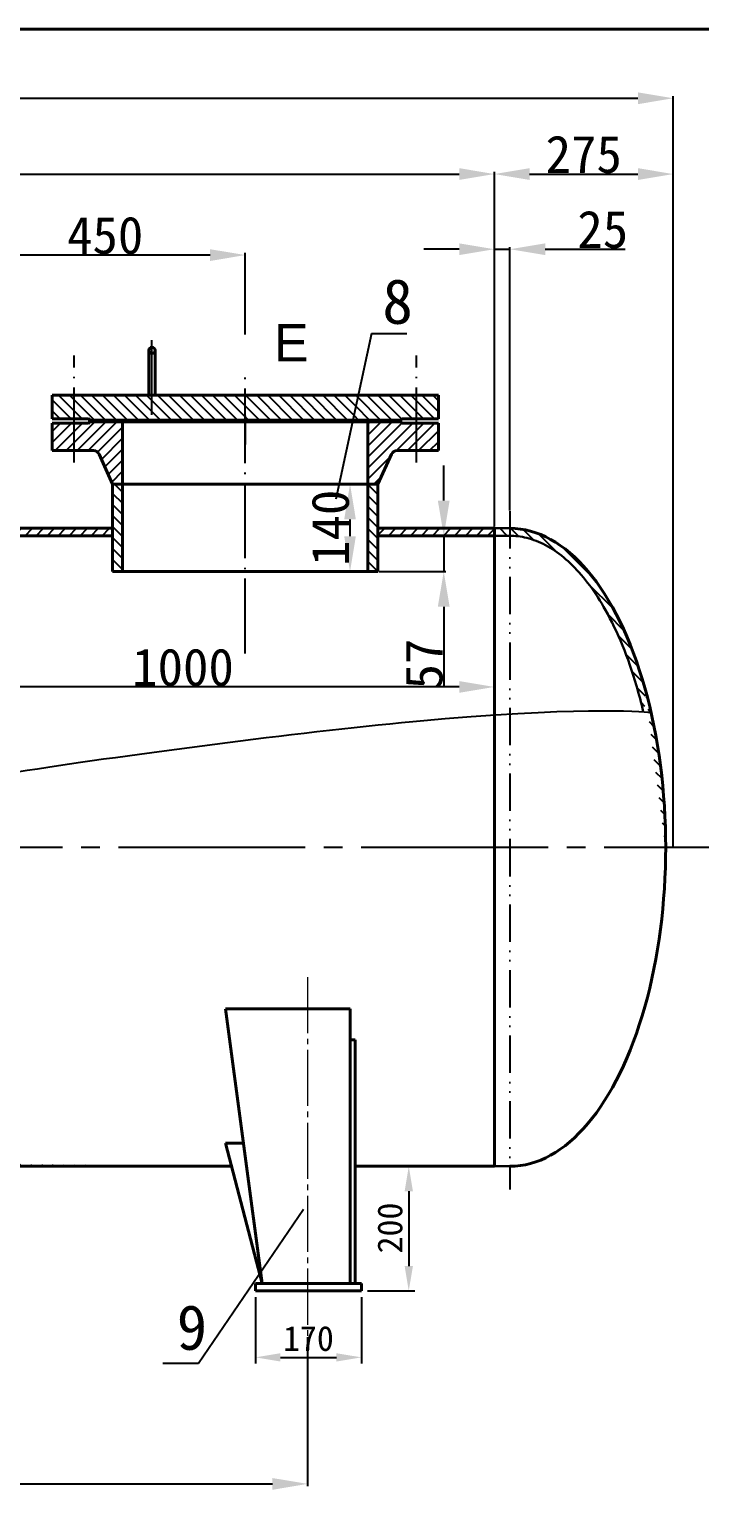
# Model space of a CAD drawing. Extents: x -5192 to 1516, y 3758 to 8558.
# Drawn here: x -3651 to -2574, y 6213 to 8558 of the extents above; entities that cross this region are included whole.
import ezdxf

# ---------------------------------------------------------------- set-up
doc = ezdxf.new("R2010")
doc.units = 0
doc.header["$MEASUREMENT"] = 0
for name, pattern in [('ACAD_ISO04W100', [30.5, 24, -3, 0.5, -3]), ('ACAD_ISO12W100', [21, 12, -3, 0, -3, 0, -3]), ('EB_DASHDOT', [39, 30, -3, 3, -3])]:
    doc.linetypes.add(name, pattern=pattern)
doc.layers.get('0').update_dxf_attribs({"linetype": 'CONTINUOUS'})
doc.layers.get('DEFPOINTS').update_dxf_attribs({"linetype": 'CONTINUOUS'})
for name, color, linetype, lineweight in [('1', 7, 'CONTINUOUS', 0), ('图层1', 7, 'CONTINUOUS', 35), ('粗实线层', 7, 'CONTINUOUS', 35)]:
    doc.layers.add(name, color=color, linetype=linetype, lineweight=lineweight)
doc.layers.add('尺寸线', color=7, linetype='CONTINUOUS')
doc.styles.add('ISO-25-WS', font='SIMFANG.TTF', dxfattribs={"height": 60})
doc.styles.get("Standard").update_dxf_attribs({"font": 'SIMFANG.TTF', "height": 40})
doc.styles.add('标准', font='txt', dxfattribs={"height": 5})
doc.dimstyles.new('1', dxfattribs={"dimtxt": 40, "dimasz": 40, "dimexe": 10, "dimexo": 10, "dimgap": 10, "dimtad": 1, "dimdsep": 46, "dimtxsty": 'Standard', "dimcen": 10, "dimadec": 0, "dimazin": 0, "dimtfac": 1, "dimtmove": 0, "dimatfit": 3, "dimfxl": 0, "dimarcsym": 0})
doc.dimstyles.new('ISO-25_WS', dxfattribs={"dimscale": 0.707071, "dimtxt": 60, "dimasz": 80, "dimexe": 5, "dimexo": 2, "dimgap": 2, "dimtad": 1, "dimdec": 4, "dimdsep": 46, "dimtxsty": 'ISO-25-WS', "dimcen": 2.5, "dimadec": 0, "dimazin": 0, "dimtfac": 1, "dimtdec": 4, "dimtix": 1, "dimtmove": 0, "dimatfit": 0, "dimfxl": 0, "dimtolj": 1, "dimtzin": 0, "dimarcsym": 0})

# ---------------------------------------------------------------- blocks, each defined once
blk = doc.blocks.new('*D141')
at = {"layer": 'DEFPOINTS', "color": 0, "ltscale": 2}
for p in [(-3904, 7501.9), (-3904, 7281.2), (-2904, 7244.5)]:
    blk.add_point(p, dxfattribs=at)
at = {"layer": '尺寸线', "color": 0, "lineweight": -2, "ltscale": 2}
for p, q in [((-3904, 7282.6), (-3904, 7505.4)), ((-2960.5, 7501.9), (-3847.4, 7501.9)), ((-2904, 7245.9), (-2904, 7505.4))]:
    blk.add_line(p, q, dxfattribs=at)
at = {"layer": '尺寸线', "color": 0, "ltscale": 2}
for points in [[(-3847.4, 7511.3), (-3847.4, 7492.5), (-3904, 7501.9)], [(-2960.5, 7511.3), (-2960.5, 7492.5), (-2904, 7501.9)]]:
    blk.add_solid(points, dxfattribs=at)
at = {"layer": '尺寸线', "color": 0, "ltscale": 2, "insert": (-3404, 7533.3), "char_height": 60, "attachment_point": 5, "style": 'ISO-25-WS'}
blk.add_mtext('\\A1;1000', dxfattribs=at)
blk = doc.blocks.new('*D128')
at = {"layer": 'DEFPOINTS', "color": 0, "ltscale": 2}
for p in [(-2617, 8446.8), (-4991, 7244.5), (-2617, 7244.5)]:
    blk.add_point(p, dxfattribs=at)
at = {"layer": '尺寸线', "color": 0, "lineweight": -2, "ltscale": 2}
for p, q in [((-4991, 7245.9), (-4991, 8450.3)), ((-4934.4, 8446.8), (-2673.5, 8446.8)), ((-2617, 7245.9), (-2617, 8450.3))]:
    blk.add_line(p, q, dxfattribs=at)
at = {"layer": '尺寸线', "color": 0, "ltscale": 2}
for points in [[(-4934.4, 8456.2), (-4934.4, 8437.3), (-4991, 8446.8)], [(-2673.5, 8456.2), (-2673.5, 8437.3), (-2617, 8446.8)]]:
    blk.add_solid(points, dxfattribs=at)
at = {"layer": '尺寸线', "color": 0, "ltscale": 2, "insert": (-3804, 8478.2), "char_height": 60, "attachment_point": 5, "style": 'ISO-25-WS'}
blk.add_mtext('\\A1;2350', dxfattribs=at)
blk = doc.blocks.new('*D127')
at = {"layer": 'DEFPOINTS', "color": 0, "ltscale": 2}
for p in [(-2904, 8325.1), (-4704, 7756.5), (-2904, 7757.9)]:
    blk.add_point(p, dxfattribs=at)
at = {"layer": '尺寸线', "color": 0, "lineweight": -2, "ltscale": 2}
for p, q in [((-4704, 7757.9), (-4704, 8328.7)), ((-4647.4, 8325.1), (-2960.5, 8325.1)), ((-2904, 7759.3), (-2904, 8328.7))]:
    blk.add_line(p, q, dxfattribs=at)
at = {"layer": '尺寸线', "color": 0, "ltscale": 2}
for points in [[(-4647.4, 8334.6), (-4647.4, 8315.7), (-4704, 8325.1)], [(-2960.5, 8334.6), (-2960.5, 8315.7), (-2904, 8325.1)]]:
    blk.add_solid(points, dxfattribs=at)
at = {"layer": '尺寸线', "color": 0, "ltscale": 2, "insert": (-3804, 8356.5), "char_height": 60, "attachment_point": 5, "style": 'ISO-25-WS'}
blk.add_mtext('\\A1;1800', dxfattribs=at)
blk = doc.blocks.new('*D140')
at = {"color": 0, "linetype": 'ByBlock', "lineweight": -2, "ltscale": 5}
for p, q in [((-3287.6, 6522.5), (-3287.6, 6415.9)), ((-3117.6, 6522.5), (-3117.6, 6415.9)), ((-3247.6, 6425.9), (-3157.6, 6425.9))]:
    blk.add_line(p, q, dxfattribs=at)
at = {"color": 0, "linetype": 'ByBlock', "ltscale": 5}
for points in [[(-3247.6, 6432.5), (-3247.6, 6419.2), (-3287.6, 6425.9)], [(-3157.6, 6432.5), (-3157.6, 6419.2), (-3117.6, 6425.9)]]:
    blk.add_solid(points, dxfattribs=at)
at = {"layer": 'DEFPOINTS', "color": 0, "linetype": 'ByBlock', "ltscale": 5}
for p in [(-3287.6, 6532.5), (-3117.6, 6532.5), (-3117.6, 6425.9)]:
    blk.add_point(p, dxfattribs=at)
at = {"color": 0, "linetype": 'ByBlock', "ltscale": 5, "insert": (-3202.6, 6455.9), "char_height": 40, "attachment_point": 5}
blk.add_mtext('170', dxfattribs=at)
blk = doc.blocks.new('*D133')
at = {"layer": 'DEFPOINTS', "color": 0, "ltscale": 2}
for p in [(-4404, 6459.6), (-3204, 6459.6), (-3204, 6222.8)]:
    blk.add_point(p, dxfattribs=at)
at = {"layer": '尺寸线', "color": 0, "lineweight": -2, "ltscale": 2}
for p, q in [((-4404, 6458.1), (-4404, 6219.2)), ((-3204, 6458.1), (-3204, 6219.2)), ((-4347.4, 6222.8), (-3260.5, 6222.8))]:
    blk.add_line(p, q, dxfattribs=at)
at = {"layer": '尺寸线', "color": 0, "ltscale": 2}
for points in [[(-4347.4, 6232.2), (-4347.4, 6213.3), (-4404, 6222.8)], [(-3260.5, 6232.2), (-3260.5, 6213.3), (-3204, 6222.8)]]:
    blk.add_solid(points, dxfattribs=at)
at = {"layer": '尺寸线', "color": 0, "ltscale": 2, "insert": (-3804, 6254.2), "char_height": 60, "attachment_point": 5, "style": 'ISO-25-WS'}
blk.add_mtext('\\A1;1200', dxfattribs=at)
blk = doc.blocks.new('*D132')
at = {"color": 0, "linetype": 'ByBlock', "lineweight": -2, "ltscale": 5}
for p, q in [((-3117.6, 6732.5), (-3031.5, 6732.5)), ((-3041.5, 6692.5), (-3041.5, 6572.5)), ((-3107.6, 6532.5), (-3031.5, 6532.5))]:
    blk.add_line(p, q, dxfattribs=at)
at = {"color": 0, "linetype": 'ByBlock', "ltscale": 5}
for points in [[(-3048.1, 6692.5), (-3034.8, 6692.5), (-3041.5, 6732.5)], [(-3048.1, 6572.5), (-3034.8, 6572.5), (-3041.5, 6532.5)]]:
    blk.add_solid(points, dxfattribs=at)
at = {"layer": 'DEFPOINTS', "color": 0, "linetype": 'ByBlock', "ltscale": 5}
for p in [(-3127.6, 6732.5), (-3117.6, 6532.5), (-3041.5, 6532.5)]:
    blk.add_point(p, dxfattribs=at)
at = {"color": 0, "linetype": 'ByBlock', "ltscale": 5, "insert": (-3071.5, 6633.5), "char_height": 40, "attachment_point": 5, "rotation": 90}
blk.add_mtext('200', dxfattribs=at)
blk = doc.blocks.new('*D145')
at = {"layer": 'DEFPOINTS', "color": 0, "ltscale": 2}
for p in [(-2617, 8325.1), (-2904, 7853.5), (-2617, 7853.5)]:
    blk.add_point(p, dxfattribs=at)
at = {"layer": '尺寸线', "color": 0, "lineweight": -2, "ltscale": 2}
for p, q in [((-2904, 7854.9), (-2904, 8328.7)), ((-2847.4, 8325.1), (-2673.5, 8325.1)), ((-2617, 7854.9), (-2617, 8328.7))]:
    blk.add_line(p, q, dxfattribs=at)
at = {"layer": '尺寸线', "color": 0, "ltscale": 2}
for points in [[(-2847.4, 8334.6), (-2847.4, 8315.7), (-2904, 8325.1)], [(-2673.5, 8334.6), (-2673.5, 8315.7), (-2617, 8325.1)]]:
    blk.add_solid(points, dxfattribs=at)
at = {"layer": '尺寸线', "color": 0, "ltscale": 2, "insert": (-2760.5, 8356.5), "char_height": 60, "attachment_point": 5, "style": 'ISO-25-WS'}
blk.add_mtext('\\A1;275', dxfattribs=at)
blk = doc.blocks.new('*D126')
at = {"layer": 'DEFPOINTS', "color": 0, "ltscale": 2}
for p in [(-3754, 8195.1), (-3304, 8066.3), (-3754, 7867.3)]:
    blk.add_point(p, dxfattribs=at)
at = {"layer": '尺寸线', "color": 0, "lineweight": -2, "ltscale": 2}
for p, q in [((-3754, 7868.7), (-3754, 8198.6)), ((-3360.5, 8195.1), (-3697.4, 8195.1)), ((-3304, 8067.7), (-3304, 8198.6))]:
    blk.add_line(p, q, dxfattribs=at)
at = {"layer": '尺寸线', "color": 0, "ltscale": 2}
for points in [[(-3697.4, 8204.5), (-3697.4, 8185.6), (-3754, 8195.1)], [(-3360.5, 8204.5), (-3360.5, 8185.6), (-3304, 8195.1)]]:
    blk.add_solid(points, dxfattribs=at)
at = {"layer": '尺寸线', "color": 0, "ltscale": 2, "insert": (-3529, 8226.5), "char_height": 60, "attachment_point": 5, "style": 'ISO-25-WS'}
blk.add_mtext('\\A1;450', dxfattribs=at)
blk = doc.blocks.new('*D143')
at = {"layer": 'DEFPOINTS', "color": 0, "ltscale": 2}
for p in [(-2904, 8204.5), (-2904, 7783.9), (-2879, 7783.9)]:
    blk.add_point(p, dxfattribs=at)
at = {"layer": '尺寸线', "color": 0, "lineweight": -2, "ltscale": 2}
for p, q in [((-2904, 7785.3), (-2904, 8208)), ((-2879, 7785.3), (-2879, 8208)), ((-2960.5, 8204.5), (-3017.1, 8204.5)), ((-2904, 8204.5), (-2879, 8204.5)), ((-2822.4, 8204.5), (-2694.2, 8204.5))]:
    blk.add_line(p, q, dxfattribs=at)
at = {"layer": '尺寸线', "color": 0, "ltscale": 2}
for points in [[(-2960.5, 8213.9), (-2960.5, 8195.1), (-2904, 8204.5)], [(-2822.4, 8213.9), (-2822.4, 8195.1), (-2879, 8204.5)]]:
    blk.add_solid(points, dxfattribs=at)
at = {"layer": '尺寸线', "color": 0, "ltscale": 2, "insert": (-2730, 8235.9), "char_height": 60, "attachment_point": 5, "style": 'ISO-25-WS'}
blk.add_mtext('\\A1;25', dxfattribs=at)
blk = doc.blocks.new('*D154')
at = {"layer": 'DEFPOINTS', "color": 0, "ltscale": 2}
for p in [(-3091, 7744.5), (-2985.3, 7744.5), (-3091, 7687.3)]:
    blk.add_point(p, dxfattribs=at)
at = {"layer": '尺寸线', "color": 0, "lineweight": -2, "ltscale": 2}
for p, q in [((-2985.3, 7801.1), (-2985.3, 7857.6)), ((-3089.5, 7744.5), (-2981.8, 7744.5)), ((-2985.3, 7744.5), (-2985.3, 7687.3)), ((-3089.5, 7687.3), (-2981.8, 7687.3)), ((-2985.3, 7630.7), (-2985.3, 7503.2))]:
    blk.add_line(p, q, dxfattribs=at)
at = {"layer": '尺寸线', "color": 0, "ltscale": 2}
for points in [[(-2994.8, 7801.1), (-2975.9, 7801.1), (-2985.3, 7744.5)], [(-2994.8, 7630.7), (-2975.9, 7630.7), (-2985.3, 7687.3)]]:
    blk.add_solid(points, dxfattribs=at)
at = {"layer": '尺寸线', "color": 0, "lineweight": 9, "ltscale": 2, "insert": (-3016.7, 7538.7), "char_height": 60, "attachment_point": 5, "rotation": 90, "style": 'ISO-25-WS'}
blk.add_mtext('\\A1;57', dxfattribs=at)
blk = doc.blocks.new('*D157')
at = {"layer": 'DEFPOINTS', "color": 0, "ltscale": 2}
for p in [(-3135.8, 7827.3), (-3107, 7827.3), (-3107, 7687.3)]:
    blk.add_point(p, dxfattribs=at)
at = {"layer": '尺寸线', "color": 0, "lineweight": -2, "ltscale": 2}
for p, q in [((-3108.4, 7827.3), (-3139.4, 7827.3)), ((-3135.8, 7743.9), (-3135.8, 7770.7)), ((-3108.4, 7687.3), (-3139.4, 7687.3))]:
    blk.add_line(p, q, dxfattribs=at)
at = {"layer": '尺寸线', "color": 0, "ltscale": 2}
for points in [[(-3145.2, 7770.7), (-3126.4, 7770.7), (-3135.8, 7827.3)], [(-3145.2, 7743.9), (-3126.4, 7743.9), (-3135.8, 7687.3)]]:
    blk.add_solid(points, dxfattribs=at)
at = {"layer": '尺寸线', "color": 0, "ltscale": 2, "insert": (-3167.2, 7757.3), "char_height": 60, "attachment_point": 5, "rotation": 90, "style": 'ISO-25-WS'}
blk.add_mtext('\\A1;140', dxfattribs=at)

msp = doc.modelspace()

# ---------------------------------------------------------------- hatches: boundary and pattern name
at = {"layer": '尺寸线', "ltscale": 2}
h = msp.add_hatch(dxfattribs=at)
h.set_pattern_fill('ANSI31', color=0, scale=100, angle=90, style=0)
h.paths.add_polyline_path([(-3578.95492, 7970.31002), (-3613.95492, 7970.31002), (-3613.95492, 7932.31002), (-3578.95492, 7932.31002)])
h.paths.add_polyline_path([(-3578.95492, 7970.31002), (-3578.95492, 7932.31002), (-3555.95492, 7932.31002, -0.4142135624), (-3553.95492, 7930.31002), (-3303.95492, 7930.31002), (-3303.95492, 7937.31002), (-3303.95492, 7970.31002)])
h.paths.add_polyline_path([(-3122.74504, 7970.31002), (-3303.95492, 7970.31002), (-3303.95492, 7930.31002), (-3131.31244, 7930.31002)])
h = msp.add_hatch(dxfattribs=at)
h.set_pattern_fill('ANSI31', color=0, scale=100, angle=90, style=0)
h.paths.add_polyline_path([(-3028.95492, 7970.31002), (-3122.74504, 7970.31002), (-3131.31244, 7930.31002), (-3053.95492, 7930.31002, -0.4142135624), (-3051.95492, 7932.31002), (-3028.95492, 7932.31002)])
h.paths.add_polyline_path([(-2993.95492, 7970.31002), (-3028.95492, 7970.31002), (-3028.95492, 7932.31002), (-2993.95492, 7932.31002)])
h = msp.add_hatch(dxfattribs=at)
h.set_pattern_fill('ANSI31', color=0, scale=100, style=0)
h.paths.add_polyline_path([(-3500.95492, 7927.31002), (-3553.95492, 7927.31002, -0.4142135624), (-3555.95492, 7925.31002), (-3578.95492, 7925.31002), (-3578.95492, 7881.31002), (-3547.75344, 7881.31002, -0.2949794919), (-3538.63654, 7875.41881), (-3516.95492, 7827.31002), (-3500.95492, 7827.31002)])
h.paths.add_polyline_path([(-3028.95492, 7925.31002), (-3051.95492, 7925.31002, -0.4142135624), (-3053.95492, 7927.31002), (-3106.95492, 7927.31002), (-3106.95492, 7827.31002), (-3090.95492, 7827.31002), (-3069.2733, 7875.41881, -0.2949794919), (-3060.1564, 7881.31002), (-3028.95492, 7881.31002)])
h.paths.add_polyline_path([(-2993.95492, 7925.31002), (-3028.95492, 7925.31002), (-3028.95492, 7881.31002), (-2993.95492, 7881.31002)])
h.paths.add_polyline_path([(-3578.95492, 7925.31002), (-3613.95492, 7925.31002), (-3613.95492, 7881.31002), (-3578.95492, 7881.31002)])
h = msp.add_hatch(dxfattribs=at)
h.set_pattern_fill('ANSI37', color=0, scale=100, angle=90, style=0)
h.paths.add_polyline_path([(-3303.95492, 7930.31002), (-3553.95492, 7930.31002), (-3553.95492, 7927.31002), (-3303.95492, 7927.31002)])
h.paths.add_polyline_path([(-3120.72917, 7930.31002), (-3303.95492, 7930.31002), (-3303.95492, 7927.31002), (-3121.37172, 7927.31002)])
h = msp.add_hatch(dxfattribs=at)
h.set_pattern_fill('ANSI31', color=0, scale=100, angle=90, style=0)
h.paths.add_polyline_path([(-3500.95492, 7827.31002), (-3516.95492, 7827.31002), (-3516.95492, 7687.31002), (-3500.95492, 7687.31002)])
h.paths.add_polyline_path([(-3090.95492, 7827.31002), (-3106.95492, 7827.31002), (-3106.95492, 7687.31002), (-3090.95492, 7687.31002)])
h = msp.add_hatch(dxfattribs=at)
h.set_pattern_fill('ANSI31', color=0, scale=100, style=0)
h.paths.add_polyline_path([(-3516.95492, 7756.50813), (-3725.45494, 7756.50813), (-3725.45494, 7744.50813), (-3516.95492, 7744.50813)])
h = msp.add_hatch(dxfattribs=at)
h.set_pattern_fill('ANSI31', color=0, scale=100, style=0)
h.paths.add_polyline_path([(-2903.95492, 7756.50813), (-3090.95492, 7756.50813), (-3090.95492, 7744.50813), (-2903.95492, 7744.50813)])
h = msp.add_hatch(dxfattribs=at)
h.set_pattern_fill('ANSI31', color=0, scale=100, angle=90, style=0)
h.set_pattern_definition([(135, (-7519.165, -100.192), (-8.838835, -8.838835), [])])
h.paths.add_polyline_path([(-2878.95492, 7756.50813), (-2903.95492, 7756.50813), (-2903.95492, 7744.50813), (-2878.95492, 7744.50813)])
h = msp.add_hatch(dxfattribs=at)
h.set_pattern_fill('ANSI31', color=0, scale=100, angle=90, style=0)
edge = h.paths.add_edge_path()
edge.add_ellipse((-2878.95492, 7244.50813), major_axis=(0, -512), ratio=0.48828125, start_angle=90, end_angle=180)
edge.add_line((-2878.95492, 7756.50813), (-2878.95492, 7744.50813))
edge.add_spline(control_points=[(-2878.95492, 7744.50813), (-2874.82152, 7744.50813), (-2870.68807, 7744.27542), (-2856.63621, 7742.69078), (-2846.71277, 7740.22905), (-2826.91404, 7732.55709), (-2817.03971, 7727.34319), (-2797.51432, 7714.13657), (-2787.86581, 7706.14335), (-2769.02257, 7687.45536), (-2759.82908, 7676.76146), (-2742.11815, 7652.84326), (-2733.60101, 7639.61971), (-2715.80043, 7607.96979), (-2706.71163, 7589.0317), (-2690.07143, 7548.33571), (-2682.51992, 7526.57849), (-2671.90008, 7490.16563), (-2668.26071, 7476.24121), (-2664.94522, 7461.98838)], knot_values=[2.0153741824, 2.0153741824, 2.0153741824, 2.0153741824, 2.0703825802, 2.0703825802, 2.2023714814, 2.2023714814, 2.3343603826, 2.3343603826, 2.4663492838, 2.4663492838, 2.5983381849, 2.5983381849, 2.7303270861, 2.7303270861, 2.8890327238, 2.8890327238, 3.0477383615, 3.0477383615, 3.1415926536, 3.1415926536, 3.1415926536, 3.1415926536], degree=3, periodic=0)
edge.add_spline(control_points=[(-2664.94522, 7461.98838), (-2662.46493, 7471.4549), (-2661.06365, 7484.50438), (-2662.04661, 7499.07694), (-2662.04661, 7499.07694)], knot_values=[273.0148951098, 273.0148951098, 273.0148951098, 273.0148951098, 310.955694414, 320.8453216607, 320.8453216607, 320.8453216607, 320.8453216607], degree=3, periodic=0)
at = {"layer": '尺寸线', "lineweight": 15, "ltscale": 2}
h = msp.add_hatch(dxfattribs=at)
h.set_pattern_fill('ANSI31', color=0, scale=100, style=0)
h.set_pattern_definition([(45, (-7519.165, 0), (-8.838835, 8.838835), [])])
edge = h.paths.add_edge_path()
edge.add_line((-4587.95494, 6744.50813), (-4152.93616, 6744.50813))
edge.add_line((-4587.95494, 6732.50813), (-3325.92881, 6732.50813))

# ---------------------------------------------------------------- linework, layer by layer
at = {"linetype": 'ACAD_ISO04W100', "ltscale": 5}
for p, q in [((-3453.95492, 7938.64698), (-3453.95492, 8071.15934)), ((-3578.95492, 7862.311), (-3578.95492, 8033.65659)), ((-3028.95492, 7862.311), (-3028.95492, 8033.65659)), ((-3303.95492, 7555.86193), (-3303.95492, 8001.57585))]:
    msp.add_line(p, q, dxfattribs=at)
for p, q in [((-3101.5391, 8069.31765), (-3158.52408, 7803.2626)), ((-3101.5391, 8069.31765), (-3044.40346, 8069.31765)), ((-3379.15374, 6416.35324), (-3210.55695, 6663.7596)), ((-3436.28938, 6416.35324), (-3379.15374, 6416.35324))]:
    msp.add_line(p, q)
at = {"linetype": 'ACAD_ISO04W100', "lineweight": 40, "ltscale": 5}
for p, q in [((-3458.95492, 7970.31002), (-3458.95492, 8042.31002)), ((-3448.95492, 7970.31002), (-3448.95492, 8042.31002))]:
    msp.add_line(p, q, dxfattribs=at)
at = {"layer": '1', "lineweight": 40, "ltscale": 10}
for p, q in [((-3613.95492, 7970.31002), (-2993.95492, 7970.31002)), ((-3613.95492, 7932.31002), (-3555.95492, 7932.31002)), ((-3613.95492, 7925.31002), (-3555.95492, 7925.31002)), ((-3553.95492, 7930.31002), (-3053.95492, 7930.31002)), ((-3553.95492, 7927.31002), (-3053.95492, 7927.31002)), ((-2993.95492, 7932.31002), (-3051.95492, 7932.31002)), ((-2993.95492, 7925.31002), (-3051.95492, 7925.31002)), ((-3516.95492, 7827.31002), (-3090.95492, 7827.31002)), ((-3516.95492, 7827.31002), (-3516.95492, 7687.31002)), ((-3500.95492, 7827.31002), (-3500.95492, 7687.31002)), ((-3106.95492, 7827.31002), (-3106.95492, 7687.31002)), ((-3090.95492, 7827.31002), (-3090.95492, 7687.31002)), ((-3725.45494, 7756.50813), (-3516.95492, 7756.50813)), ((-3725.45494, 7744.50813), (-3516.95492, 7744.50813)), ((-3090.95492, 7756.50813), (-2903.95492, 7756.50813)), ((-3090.95492, 7744.50813), (-2903.95492, 7744.50813)), ((-3516.95492, 7687.31002), (-3090.95492, 7687.31002)), ((-4587.95494, 6732.50813), (-3325.92881, 6732.50813)), ((-3127.57532, 6732.50813), (-2903.95492, 6732.50813))]:
    msp.add_line(p, q, dxfattribs=at)
at = {"layer": '1', "linetype": 'EB_DASHDOT', "lineweight": 25, "ltscale": 10}
msp.add_line((-5067.71044, 7244.50813), (-990.59355, 7244.50813), dxfattribs=at)
at = {"layer": '1', "linetype": 'EB_DASHDOT', "lineweight": 9, "ltscale": 3}
msp.add_line((-3203.95488, 7036.33174), (-3203.95488, 6459.56116), dxfattribs=at)
at = {"layer": '图层1', "lineweight": 40}
msp.add_line((-5191.6598, 8557.60855), (1516.3402, 8557.60855), dxfattribs=at)
at = {"layer": '尺寸线', "color": 0, "lineweight": 40, "ltscale": 2}
for p, q in [((-3613.95492, 7970.31002), (-3613.95492, 7932.31002)), ((-2993.95492, 7970.31002), (-2993.95492, 7932.31002)), ((-3613.95492, 7925.31002), (-3613.95492, 7881.31002)), ((-3553.95492, 7930.31002), (-3553.95492, 7930.31002)), ((-3553.95492, 7930.31002), (-3553.95492, 7927.31002)), ((-3553.95492, 7927.31002), (-3553.95492, 7927.31002)), ((-3500.95492, 7827.31002), (-3500.95492, 7927.31002)), ((-3106.95492, 7827.31002), (-3106.95492, 7927.31002)), ((-3053.95492, 7930.31002), (-3053.95492, 7930.31002)), ((-3053.95492, 7930.31002), (-3053.95492, 7927.31002)), ((-3053.95492, 7927.31002), (-3053.95492, 7927.31002)), ((-2993.95492, 7925.31002), (-2993.95492, 7881.31002)), ((-3613.95492, 7881.31002), (-3547.75344, 7881.31002)), ((-2993.95492, 7881.31002), (-3060.1564, 7881.31002)), ((-3516.95492, 7827.31002), (-3538.63654, 7875.41881)), ((-3090.95492, 7827.31002), (-3069.2733, 7875.41881)), ((-2903.95492, 7756.50813), (-2903.95492, 6732.50813))]:
    msp.add_line(p, q, dxfattribs=at)
at = {"layer": '尺寸线', "color": 0, "ltscale": 2}
msp.add_line((-3303.95492, 7937.31002), (-3303.95492, 7891.31002), dxfattribs=at)
at = {"layer": '尺寸线', "color": 0, "linetype": 'ACAD_ISO12W100', "ltscale": 5}
msp.add_line((-2878.95492, 7783.9114), (-2878.95492, 6695.04258), dxfattribs=at)
at = {"layer": '尺寸线', "color": 0, "lineweight": 30, "ltscale": 2}
for p, q in [((-2903.95492, 7756.50813), (-2878.95492, 7756.50813)), ((-2903.95492, 7744.50813), (-2878.95492, 7744.50813)), ((-2903.95492, 6732.50813), (-2878.95492, 6732.50813))]:
    msp.add_line(p, q, dxfattribs=at)
at = {"layer": '尺寸线', "color": 0, "lineweight": 40, "ltscale": 2}
msp.add_circle((-3453.95492, 8042.31002), 5, dxfattribs=at)
at = {"layer": '尺寸线', "color": 0, "lineweight": 40, "ltscale": 10}
for centre, start, end in [((-3555.95492, 7930.31002), 360, 90), ((-3555.95492, 7927.31002), 270, 0), ((-3051.95492, 7930.31002), 90, 180), ((-3051.95492, 7927.31002), 180, 270)]:
    msp.add_arc(centre, 2, start, end, dxfattribs=at)
at = {"layer": '尺寸线', "color": 0, "lineweight": 40, "ltscale": 2}
for centre, start, end in [((-3547.75344, 7871.31002), 24.26008696, 90), ((-3060.1564, 7871.31002), 90, 155.73991304)]:
    msp.add_arc(centre, 10, start, end, dxfattribs=at)
msp.add_ellipse((-2878.95492, 7244.50813), major_axis=(0, -512), ratio=0.48828125, start_param=0, end_param=3.1415926536, dxfattribs=at)
at = {"layer": '尺寸线', "color": 0, "lineweight": 30, "ltscale": 2}
msp.add_open_spline([(-2664.94522, 7461.98838), (-2668.26071, 7476.24121), (-2671.90008, 7490.16563), (-2682.51992, 7526.57849), (-2690.07143, 7548.33571), (-2706.71163, 7589.0317), (-2715.80043, 7607.96979), (-2733.60101, 7639.61971), (-2742.11815, 7652.84326), (-2759.82908, 7676.76146), (-2769.02257, 7687.45536), (-2787.86581, 7706.14335), (-2797.51432, 7714.13657), (-2817.03971, 7727.34319), (-2826.91404, 7732.55709), (-2846.71277, 7740.22905), (-2856.63621, 7742.69078), (-2870.68807, 7744.27542), (-2874.82152, 7744.50813), (-2878.95492, 7744.50813)], degree=3, knots=[2.0153741824, 2.0153741824, 2.0153741824, 2.0153741824, 2.1092284745, 2.1092284745, 2.2679341122, 2.2679341122, 2.4266397499, 2.4266397499, 2.5586286511, 2.5586286511, 2.6906175523, 2.6906175523, 2.8226064535, 2.8226064535, 2.9545953546, 2.9545953546, 3.0865842558, 3.0865842558, 3.1415926536, 3.1415926536, 3.1415926536, 3.1415926536], dxfattribs=at)
at = {"layer": '尺寸线', "color": 0, "ltscale": 2}
msp.add_open_spline([(-2652.3236, 7460.64971), (-2652.3236, 7460.64971), (-2652.3236, 7460.64971), (-2825.77436, 7478.00251), (-3549.94474, 7386.00012), (-3837.54304, 7338.07256), (-4082.06495, 7300.60178), (-4107.64359, 7010.96101), (-4127.94495, 6813.06974), (-4157.11636, 6732.50813)], degree=3, knots=[273.0148951098, 273.0148951098, 273.0148951098, 273.0148951098, 282.9045223564, 840.2343301708, 1268.9044836434, 1485.589224337, 1679.3622485824, 2005.496065348, 2267.2687428921, 2267.2687428921, 2267.2687428921, 2267.2687428921], dxfattribs=at)
at = {"layer": '粗实线层', "lineweight": 40}
for p, q in [((-3335.57532, 6985.50813), (-3277.04924, 6544.50813)), ((-3335.57532, 6985.50813), (-3135.57532, 6985.50813)), ((-3135.57532, 6985.50813), (-3135.57532, 6544.50813)), ((-3135.57532, 6935.50813), (-3127.57532, 6935.50813)), ((-3127.57532, 6935.50813), (-3127.57532, 6544.50813)), ((-3335.57532, 6769.6104), (-3277.04924, 6544.50813)), ((-3335.57532, 6769.6104), (-3307.18061, 6769.6104)), ((-3117.57532, 6544.50813), (-3287.57532, 6544.50813)), ((-3287.57532, 6544.50813), (-3287.57532, 6532.50813)), ((-3117.57532, 6544.50813), (-3117.57532, 6532.50813)), ((-3117.57532, 6532.50813), (-3287.57532, 6532.50813))]:
    msp.add_line(p, q, dxfattribs=at)

# ---------------------------------------------------------------- texts
at = {"attachment_point": 1, "style": '标准'}
for s, insert, char_height in [('{\\fFangSong_GB2312|b0|i0|c134|p49;8}', (-3083.86435, 8156.75216), 72), ('{\\fArial|b0|i0|c0|p32;\\C0;E}', (-3258.06289, 8084.40965), 60), ('{\\fFangSong_GB2312|b0|i0|c134|p49;9}', (-3414.12697, 6510.00147), 72)]:
    msp.add_mtext(s, dxfattribs=dict(at, insert=insert, char_height=char_height))

# ---------------------------------------------------------------- dimensions: what is measured, and where the dimension line sits
at = {"linetype": 'ByBlock', "ltscale": 5}
dim = msp.add_linear_dim(base=(-3041.47958, 6532.50813), p1=(-3127.57532, 6732.50813), p2=(-3117.57532, 6532.50813), angle=90, dimstyle='1', dxfattribs=at)
dim.commit()
dim.dimension.update_dxf_attribs({"geometry": '*D132', "text_midpoint": (-3041.47958, 6633.48184), "dimtype": 160})
dim = msp.add_linear_dim(base=(-3117.57532, 6425.85368), p1=(-3287.57532, 6532.50813), p2=(-3117.57532, 6532.50813), dimstyle='1', dxfattribs=at)
dim.commit()
dim.dimension.update_dxf_attribs({"geometry": '*D140', "text_midpoint": (-3202.57532, 6455.85368)})
at = {"layer": '尺寸线', "color": 0, "ltscale": 2}
for base, p1, p2, text, picture, middle in [((-2616.95533, 8446.75227), (-4990.95451, 7244.50813), (-2616.95533, 7244.50813), '2350', '*D128', (-3803.95492, 8478.16642)), ((-2616.95533, 8325.12591), (-2903.95492, 7853.52169), (-2616.95533, 7853.52169), '275', '*D145', (-2760.45513, 8356.54005))]:
    dim = msp.add_linear_dim(base=base, p1=p1, p2=p2, text=text, dimstyle='ISO-25_WS', override={"dimdec": 0}, dxfattribs=at)
    dim.commit()
    dim.dimension.update_dxf_attribs({"geometry": picture, "text_midpoint": middle})
for base, p1, p2, picture, middle in [((-2903.95492, 8325.12591), (-4703.95492, 7756.50813), (-2903.95492, 7757.92227), '*D127', (-3803.95492, 8356.54005)), ((-3753.95494, 8195.07555), (-3303.95492, 8066.27396), (-3753.95494, 7867.25735), '*D126', (-3528.95493, 8226.48969))]:
    dim = msp.add_linear_dim(base=base, p1=p1, p2=p2, dimstyle='ISO-25_WS', dxfattribs=at)
    dim.commit()
    dim.dimension.update_dxf_attribs({"geometry": picture, "text_midpoint": middle})
dim = msp.add_linear_dim(base=(-2903.95492, 8204.50316), p1=(-2878.95492, 7783.9114), p2=(-2903.95492, 7783.9114), dimstyle='ISO-25_WS', dxfattribs=at)
dim.commit()
dim.dimension.update_dxf_attribs({"geometry": '*D143', "text_midpoint": (-2730.03109, 8204.50316), "dimtype": 160})
at = {"layer": '尺寸线', "color": 0, "lineweight": 9, "ltscale": 2}
dim = msp.add_linear_dim(base=(-2985.33344, 7744.50813), p1=(-3090.95492, 7687.31002), p2=(-3090.95492, 7744.50813), angle=90, dimstyle='ISO-25_WS', override={"dimdec": 0}, dxfattribs=at)
dim.commit()
dim.dimension.update_dxf_attribs({"geometry": '*D154', "text_midpoint": (-2985.33344, 7538.71051), "dimtype": 160})
at = {"layer": '尺寸线', "color": 0, "ltscale": 2}
dim = msp.add_linear_dim(base=(-3135.81809, 7827.31002), p1=(-3106.95492, 7687.31002), p2=(-3106.95492, 7827.31002), angle=90, dimstyle='ISO-25_WS', dxfattribs=at)
dim.commit()
dim.dimension.update_dxf_attribs({"geometry": '*D157', "text_midpoint": (-3167.23223, 7757.31002)})
dim = msp.add_linear_dim(base=(-3903.95834, 7501.90169), p1=(-2903.95492, 7244.50813), p2=(-3903.95834, 7281.20356), dimstyle='ISO-25_WS', override={"dimdec": 0}, dxfattribs=at)
dim.commit()
dim.dimension.update_dxf_attribs({"geometry": '*D141', "text_midpoint": (-3403.95663, 7501.90169), "dimtype": 160})
dim = msp.add_linear_dim(base=(-3203.95488, 6222.76332), p1=(-4403.95496, 6459.56116), p2=(-3203.95488, 6459.56116), dimstyle='ISO-25_WS', override={"dimdec": 0}, dxfattribs=at)
dim.commit()
dim.dimension.update_dxf_attribs({"geometry": '*D133', "text_midpoint": (-3803.95492, 6254.17746)})

doc.saveas('drawing.dxf')
